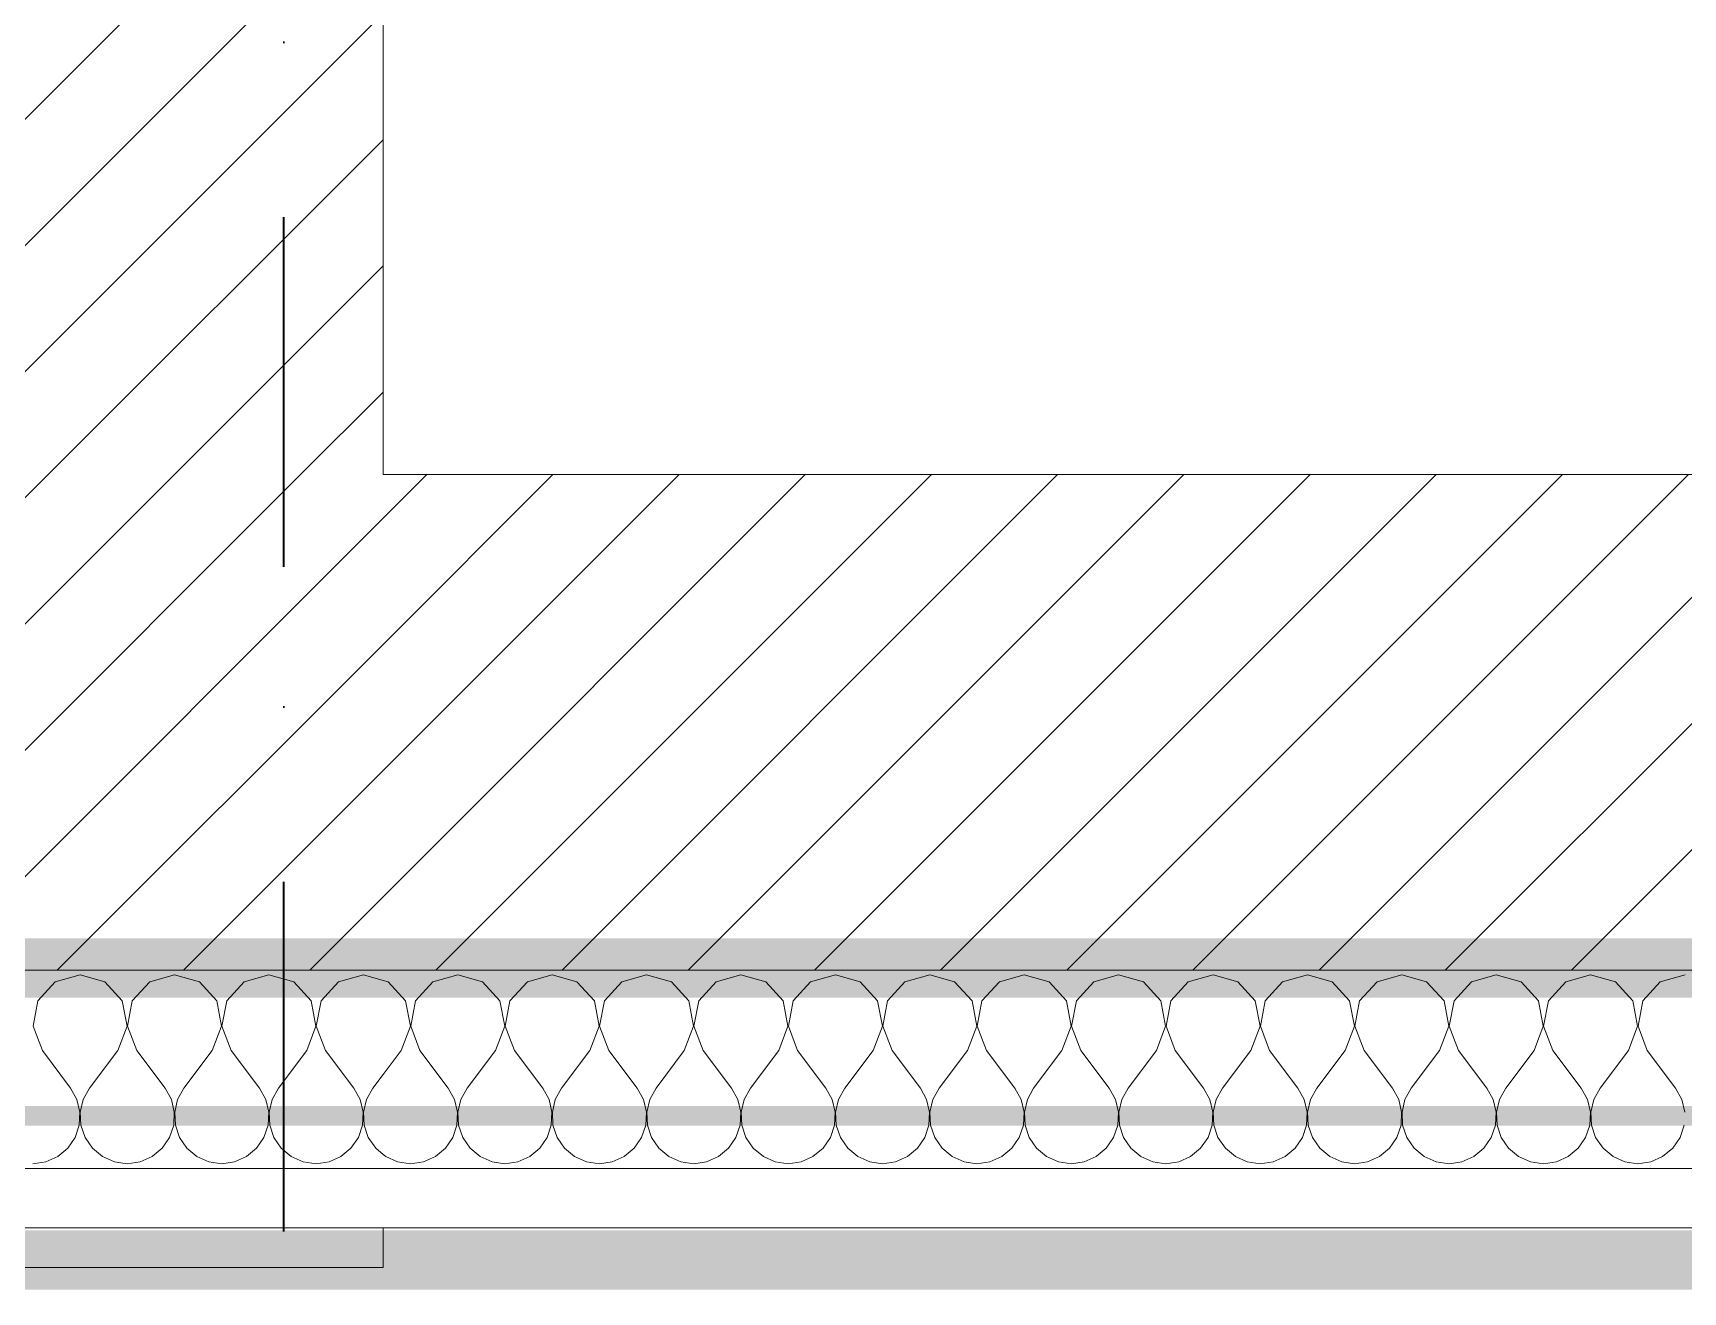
# Model space of a CAD drawing. Header units: millimetres. Extents: x 1322820 to 1391563, y 1051909 to 1098256.
# Drawn here: x 1356902 to 1357734, y 1078568 to 1079203 of the extents above; entities that cross this region are included whole.
import ezdxf
from ezdxf.enums import TextEntityAlignment as Align

# ---------------------------------------------------------------- set-up
doc = ezdxf.new("R2010")
doc.units = ezdxf.units.MM
doc.header["$MEASUREMENT"] = 0
doc.linetypes.add('Dot & Dashed', pattern=[335.138881, 176.388884, -88.194442, 0, -70.555556])
doc.linetypes.add('DUBLU_INTRERUPT', pattern=[1.093612, 0.529167, -0.211667, 0.141111, -0.211667])
doc.layers.get('0').update_dxf_attribs({"true_color": 0x787878})
for name, color, linetype, true_color in [('arhitectura - decoratii fatada', 7, 'Continuous', 0x787878), ('New_arhitectura - axe', 7, 'Continuous', 0x787878), ('New_rezistenta - pereti de rezistenta', 7, 'Continuous', 0x787878)]:
    doc.layers.add(name, color=color, linetype=linetype, true_color=true_color)
for name, color, linetype, lineweight, true_color in [('arhitectura - decoratii fatada_Pen_No__101', 7, 'Continuous', 13, 0x787878), ('New_arhitectura - axe_Pen_No__201', 7, 'Continuous', 35, 0x787878), ('New_rezistenta - pereti de rezistenta_Pen_No__1', 7, 'Continuous', 13, 0x787878), ('New_rezistenta - pereti de rezistenta_Pen_No__21', 7, 'Continuous', 20, 0x787878)]:
    doc.layers.add(name, color=color, linetype=linetype, lineweight=lineweight, true_color=true_color)
doc.layers.add('Circuit echipo', color=7, linetype='Continuous')
doc.layers.add('circuite prize vitali', color=1, linetype='Continuous')
doc.styles.add('GENERATED_STYLE_1', font='arialbd.ttf')
pattern_1 = [(45, (1356235.236, 1078942.57), (-31.8198, 31.8198), [])]

# ---------------------------------------------------------------- blocks, each defined once
blk = doc.blocks.new('*X35', base_point=(1356235.24, 1078942.57))
at = {"layer": 'New_rezistenta - pereti de rezistenta_Pen_No__1', "color": 7, "linetype": 'Continuous', "lineweight": 13}
for p, q in [((1356913.19, 1078724.66), (1356904.42, 1078715.06)), ((1356925.71, 1078728.22), (1356913.19, 1078724.66)), ((1356938.23, 1078724.66), (1356925.71, 1078728.22)), ((1356947.01, 1078715.06), (1356938.23, 1078724.66)), ((1356960.81, 1078724.66), (1356952.04, 1078715.06)), ((1356973.33, 1078728.22), (1356960.81, 1078724.66)), ((1356985.85, 1078724.66), (1356973.33, 1078728.22)), ((1356994.63, 1078715.06), (1356985.85, 1078724.66)), ((1357008.43, 1078724.66), (1356999.65, 1078715.06)), ((1357020.95, 1078728.22), (1357008.43, 1078724.66)), ((1357033.47, 1078724.66), (1357020.95, 1078728.22)), ((1357042.25, 1078715.06), (1357033.47, 1078724.66)), ((1357056.05, 1078724.66), (1357047.27, 1078715.06)), ((1357068.57, 1078728.22), (1357056.05, 1078724.66)), ((1357078.54, 1078725.39), (1357068.57, 1078728.22)), ((1356904.42, 1078715.06), (1356902, 1078702.27)), ((1356949.43, 1078702.27), (1356947.01, 1078715.06)), ((1356952.04, 1078715.06), (1356949.62, 1078702.27)), ((1356997.04, 1078702.27), (1356994.63, 1078715.06)), ((1356999.65, 1078715.06), (1356997.24, 1078702.27)), ((1357044.66, 1078702.27), (1357042.25, 1078715.06)), ((1357047.27, 1078715.06), (1357044.86, 1078702.27)), ((1356902, 1078702.27), (1356906.66, 1078690.12)), ((1356944.76, 1078690.12), (1356949.43, 1078702.27)), ((1356949.62, 1078702.27), (1356954.28, 1078690.12)), ((1356992.38, 1078690.12), (1356997.04, 1078702.27)), ((1356997.24, 1078702.27), (1357001.9, 1078690.12)), ((1357040, 1078690.12), (1357044.66, 1078702.27)), ((1357044.86, 1078702.27), (1357049.52, 1078690.12)), ((1356906.66, 1078690.12), (1356920.95, 1078671.08)), ((1356944.76, 1078690.12), (1356930.47, 1078671.08)), ((1356954.28, 1078690.12), (1356968.57, 1078671.08)), ((1356992.38, 1078690.12), (1356978.09, 1078671.08)), ((1357001.9, 1078690.12), (1357016.19, 1078671.08)), ((1357040, 1078690.12), (1357025.71, 1078671.08)), ((1357049.52, 1078690.12), (1357063.81, 1078671.08)), ((1357078.54, 1078678.02), (1357073.33, 1078671.08)), ((1356924.13, 1078665.33), (1356920.95, 1078671.08)), ((1356925.62, 1078658.93), (1356924.13, 1078665.33)), ((1356927.3, 1078665.33), (1356925.81, 1078658.93)), ((1356930.47, 1078671.08), (1356927.3, 1078665.33)), ((1356971.75, 1078665.33), (1356968.57, 1078671.08)), ((1356973.23, 1078658.93), (1356971.75, 1078665.33)), ((1356974.91, 1078665.33), (1356973.43, 1078658.93)), ((1356978.09, 1078671.08), (1356974.91, 1078665.33)), ((1357019.37, 1078665.33), (1357016.19, 1078671.08)), ((1357020.85, 1078658.93), (1357019.37, 1078665.33)), ((1357022.53, 1078665.33), (1357021.05, 1078658.93)), ((1357025.71, 1078671.08), (1357022.53, 1078665.33)), ((1357066.99, 1078665.33), (1357063.81, 1078671.08)), ((1357068.47, 1078658.93), (1357066.99, 1078665.33)), ((1357070.15, 1078665.33), (1357068.67, 1078658.93)), ((1357073.33, 1078671.08), (1357070.15, 1078665.33)), ((1356925.3, 1078652.37), (1356925.62, 1078658.93)), ((1356925.81, 1078658.93), (1356926.13, 1078652.37)), ((1356972.92, 1078652.37), (1356973.23, 1078658.93)), ((1356973.43, 1078658.93), (1356973.75, 1078652.37)), ((1357020.54, 1078652.37), (1357020.85, 1078658.93)), ((1357021.05, 1078658.93), (1357021.36, 1078652.37)), ((1357068.15, 1078652.37), (1357068.47, 1078658.93)), ((1357068.67, 1078658.93), (1357068.98, 1078652.37)), ((1356923.2, 1078646.14), (1356925.3, 1078652.37)), ((1356926.13, 1078652.37), (1356928.23, 1078646.14)), ((1356970.82, 1078646.14), (1356972.92, 1078652.37)), ((1356973.75, 1078652.37), (1356975.84, 1078646.14)), ((1357018.44, 1078646.14), (1357020.54, 1078652.37)), ((1357021.36, 1078652.37), (1357023.46, 1078646.14)), ((1357066.06, 1078646.14), (1357068.15, 1078652.37)), ((1357068.98, 1078652.37), (1357071.08, 1078646.14)), ((1356914.42, 1078636.54), (1356919.48, 1078640.73)), ((1356919.48, 1078640.73), (1356923.2, 1078646.14)), ((1356928.23, 1078646.14), (1356931.95, 1078640.73)), ((1356931.95, 1078640.73), (1356937, 1078636.54)), ((1356962.04, 1078636.54), (1356967.1, 1078640.73)), ((1356967.1, 1078640.73), (1356970.82, 1078646.14)), ((1356975.84, 1078646.14), (1356979.57, 1078640.73)), ((1356979.57, 1078640.73), (1356984.62, 1078636.54)), ((1357009.66, 1078636.54), (1357014.72, 1078640.73)), ((1357014.72, 1078640.73), (1357018.44, 1078646.14)), ((1357023.46, 1078646.14), (1357027.18, 1078640.73)), ((1357027.18, 1078640.73), (1357032.24, 1078636.54)), ((1357057.28, 1078636.54), (1357062.34, 1078640.73)), ((1357062.34, 1078640.73), (1357066.06, 1078646.14)), ((1357071.08, 1078646.14), (1357074.8, 1078640.73)), ((1357074.8, 1078640.73), (1357078.54, 1078637.63)), ((1356901.9, 1078632.98), (1356908.41, 1078633.89)), ((1356908.41, 1078633.89), (1356914.42, 1078636.54)), ((1356937, 1078636.54), (1356943.02, 1078633.89)), ((1356943.02, 1078633.89), (1356949.52, 1078632.98)), ((1356949.52, 1078632.98), (1356956.03, 1078633.89)), ((1356956.03, 1078633.89), (1356962.04, 1078636.54)), ((1356984.62, 1078636.54), (1356990.63, 1078633.89)), ((1356990.63, 1078633.89), (1356997.14, 1078632.98)), ((1356997.14, 1078632.98), (1357003.65, 1078633.89)), ((1357003.65, 1078633.89), (1357009.66, 1078636.54)), ((1357032.24, 1078636.54), (1357038.25, 1078633.89)), ((1357038.25, 1078633.89), (1357044.76, 1078632.98)), ((1357044.76, 1078632.98), (1357051.27, 1078633.89)), ((1357051.27, 1078633.89), (1357057.28, 1078636.54))]:
    blk.add_line(p, q, dxfattribs=at)
blk = doc.blocks.new('Wall_11_1', base_point=(1356178.54, 1078980.6))
at = {"layer": 'New_rezistenta - pereti de rezistenta', "linetype": 'Continuous', "lineweight": 0, "true_color": 0x000000}
h = blk.add_hatch(dxfattribs=at)
h.set_pattern_fill('BETON_ARMAT_0001', color=18, style=0, pattern_type=2)
h.set_pattern_definition(pattern_1)
h.paths.add_polyline_path([(1356178.54, 1078730.6), (1357078.54, 1078730.6), (1357078.54, 1078980.6), (1356678.54, 1078980.6), (1356678.54, 1078970.6), (1356178.54, 1078970.6)])
at = {"layer": 'New_rezistenta - pereti de rezistenta_Pen_No__21', "color": 7, "linetype": 'Continuous', "lineweight": 20}
for p, q in [((1356178.54, 1078730.6), (1357078.54, 1078730.6)), ((1356178.54, 1078630.6), (1357078.54, 1078630.6))]:
    blk.add_line(p, q, dxfattribs=at)
at = {"layer": 'New_rezistenta - pereti de rezistenta_Pen_No__21', "color": 7, "linetype": 'Continuous', "lineweight": 20, "flags": 128}
blk.add_lwpolyline([(1356178.54, 1078600.6), (1357078.54, 1078600.6)], dxfattribs=at)
at = {"layer": 'New_rezistenta - pereti de rezistenta', "color": 7, "lineweight": 20}
blk.add_blockref('*X35', (1356235.24, 1078942.57), dxfattribs=at)
blk = doc.blocks.new('Wall_12_1', base_point=(1357078.54, 1089418.73))
at = {"layer": 'New_rezistenta - pereti de rezistenta', "linetype": 'Continuous', "lineweight": 0, "true_color": 0x000000}
h = blk.add_hatch(dxfattribs=at)
h.set_pattern_fill('BETON_ARMAT_0001', color=18, style=0, pattern_type=2)
h.set_pattern_definition(pattern_1)
h.paths.add_polyline_path([(1356828.54, 1078980.6), (1357078.54, 1078980.6), (1357078.54, 1083070.6), (1356828.54, 1083070.6)])
at = {"layer": 'New_rezistenta - pereti de rezistenta_Pen_No__21', "color": 7, "linetype": 'Continuous', "lineweight": 20, "flags": 128}
blk.add_lwpolyline([(1357078.54, 1078980.6), (1357078.54, 1083070.6)], dxfattribs=at)
blk = doc.blocks.new('Wall_172_1', base_point=(1356188.53, 1078580.6))
at = {"layer": 'arhitectura - decoratii fatada_Pen_No__101', "color": 253, "linetype": 'Continuous', "lineweight": 13, "flags": 128}
for points in [[(1357078.54, 1078600.6), (1356188.53, 1078600.6)], [(1357078.54, 1078580.6), (1357078.54, 1078600.6)], [(1356188.53, 1078580.6), (1357078.54, 1078580.6)]]:
    blk.add_lwpolyline(points, dxfattribs=at)
blk = doc.blocks.new('Wall_173_1', base_point=(1356188.53, 1078580.6))
at = {"layer": 'arhitectura - decoratii fatada_Pen_No__101', "color": 253, "linetype": 'Continuous', "lineweight": 13, "flags": 128}
for points in [[(1357078.54, 1078600.6), (1356188.53, 1078600.6)], [(1357078.54, 1078580.6), (1357078.54, 1078600.6)], [(1356188.53, 1078580.6), (1357078.54, 1078580.6)]]:
    blk.add_lwpolyline(points, dxfattribs=at)
blk = doc.blocks.new('Wall_174_1', base_point=(1356188.53, 1078580.6))
at = {"layer": 'arhitectura - decoratii fatada_Pen_No__101', "color": 253, "linetype": 'Continuous', "lineweight": 13, "flags": 128}
for points in [[(1357078.54, 1078600.6), (1356188.53, 1078600.6)], [(1357078.54, 1078580.6), (1357078.54, 1078600.6)], [(1356188.53, 1078580.6), (1357078.54, 1078580.6)]]:
    blk.add_lwpolyline(points, dxfattribs=at)
blk = doc.blocks.new('*X285', base_point=(1356235.24, 1078942.57))
at = {"layer": 'New_rezistenta - pereti de rezistenta_Pen_No__1', "color": 7, "linetype": 'Continuous', "lineweight": 13}
for p, q in [((1357081.09, 1078724.66), (1357078.54, 1078725.39)), ((1357089.87, 1078715.06), (1357081.09, 1078724.66)), ((1357103.67, 1078724.66), (1357094.89, 1078715.06)), ((1357116.19, 1078728.22), (1357103.67, 1078724.66)), ((1357128.71, 1078724.66), (1357116.19, 1078728.22)), ((1357137.48, 1078715.06), (1357128.71, 1078724.66)), ((1357151.29, 1078724.66), (1357142.51, 1078715.06)), ((1357163.81, 1078728.22), (1357151.29, 1078724.66)), ((1357176.32, 1078724.66), (1357163.81, 1078728.22)), ((1357185.1, 1078715.06), (1357176.32, 1078724.66)), ((1357198.91, 1078724.66), (1357190.13, 1078715.06)), ((1357211.43, 1078728.22), (1357198.91, 1078724.66)), ((1357223.94, 1078724.66), (1357211.43, 1078728.22)), ((1357232.72, 1078715.06), (1357223.94, 1078724.66)), ((1357246.53, 1078724.66), (1357237.75, 1078715.06)), ((1357259.05, 1078728.22), (1357246.53, 1078724.66)), ((1357271.56, 1078724.66), (1357259.05, 1078728.22)), ((1357280.34, 1078715.06), (1357271.56, 1078724.66)), ((1357294.15, 1078724.66), (1357285.37, 1078715.06)), ((1357306.66, 1078728.22), (1357294.15, 1078724.66)), ((1357319.18, 1078724.66), (1357306.66, 1078728.22)), ((1357327.96, 1078715.06), (1357319.18, 1078724.66)), ((1357341.77, 1078724.66), (1357332.99, 1078715.06)), ((1357354.28, 1078728.22), (1357341.77, 1078724.66)), ((1357366.8, 1078724.66), (1357354.28, 1078728.22)), ((1357375.58, 1078715.06), (1357366.8, 1078724.66)), ((1357389.39, 1078724.66), (1357380.61, 1078715.06)), ((1357401.9, 1078728.22), (1357389.39, 1078724.66)), ((1357414.42, 1078724.66), (1357401.9, 1078728.22)), ((1357423.2, 1078715.06), (1357414.42, 1078724.66)), ((1357437, 1078724.66), (1357428.23, 1078715.06)), ((1357449.52, 1078728.22), (1357437, 1078724.66)), ((1357462.04, 1078724.66), (1357449.52, 1078728.22)), ((1357470.82, 1078715.06), (1357462.04, 1078724.66)), ((1357484.62, 1078724.66), (1357475.84, 1078715.06)), ((1357497.14, 1078728.22), (1357484.62, 1078724.66)), ((1357509.66, 1078724.66), (1357497.14, 1078728.22)), ((1357518.44, 1078715.06), (1357509.66, 1078724.66)), ((1357532.24, 1078724.66), (1357523.46, 1078715.06)), ((1357544.76, 1078728.22), (1357532.24, 1078724.66)), ((1357557.28, 1078724.66), (1357544.76, 1078728.22)), ((1357566.06, 1078715.06), (1357557.28, 1078724.66)), ((1357579.86, 1078724.66), (1357571.08, 1078715.06)), ((1357592.38, 1078728.22), (1357579.86, 1078724.66)), ((1357604.9, 1078724.66), (1357592.38, 1078728.22)), ((1357613.67, 1078715.06), (1357604.9, 1078724.66)), ((1357627.48, 1078724.66), (1357618.7, 1078715.06)), ((1357640, 1078728.22), (1357627.48, 1078724.66)), ((1357652.52, 1078724.66), (1357640, 1078728.22)), ((1357661.29, 1078715.06), (1357652.52, 1078724.66)), ((1357675.1, 1078724.66), (1357666.32, 1078715.06)), ((1357687.62, 1078728.22), (1357675.1, 1078724.66)), ((1357700.13, 1078724.66), (1357687.62, 1078728.22)), ((1357708.91, 1078715.06), (1357700.13, 1078724.66)), ((1357722.72, 1078724.66), (1357713.94, 1078715.06)), ((1357735.24, 1078728.22), (1357722.72, 1078724.66)), ((1357092.28, 1078702.27), (1357089.87, 1078715.06)), ((1357094.89, 1078715.06), (1357092.48, 1078702.27)), ((1357139.9, 1078702.27), (1357137.48, 1078715.06)), ((1357142.51, 1078715.06), (1357140.09, 1078702.27)), ((1357187.52, 1078702.27), (1357185.1, 1078715.06)), ((1357190.13, 1078715.06), (1357187.71, 1078702.27)), ((1357235.14, 1078702.27), (1357232.72, 1078715.06)), ((1357237.75, 1078715.06), (1357235.33, 1078702.27)), ((1357282.76, 1078702.27), (1357280.34, 1078715.06)), ((1357285.37, 1078715.06), (1357282.95, 1078702.27)), ((1357330.38, 1078702.27), (1357327.96, 1078715.06)), ((1357332.99, 1078715.06), (1357330.57, 1078702.27)), ((1357378, 1078702.27), (1357375.58, 1078715.06)), ((1357380.61, 1078715.06), (1357378.19, 1078702.27)), ((1357425.62, 1078702.27), (1357423.2, 1078715.06)), ((1357428.23, 1078715.06), (1357425.81, 1078702.27)), ((1357473.23, 1078702.27), (1357470.82, 1078715.06)), ((1357475.84, 1078715.06), (1357473.43, 1078702.27)), ((1357520.85, 1078702.27), (1357518.44, 1078715.06)), ((1357523.46, 1078715.06), (1357521.05, 1078702.27)), ((1357568.47, 1078702.27), (1357566.06, 1078715.06)), ((1357571.08, 1078715.06), (1357568.67, 1078702.27)), ((1357616.09, 1078702.27), (1357613.67, 1078715.06)), ((1357618.7, 1078715.06), (1357616.28, 1078702.27)), ((1357663.71, 1078702.27), (1357661.29, 1078715.06)), ((1357666.32, 1078715.06), (1357663.9, 1078702.27)), ((1357711.33, 1078702.27), (1357708.91, 1078715.06)), ((1357713.94, 1078715.06), (1357711.52, 1078702.27)), ((1357087.62, 1078690.12), (1357092.28, 1078702.27)), ((1357092.48, 1078702.27), (1357097.14, 1078690.12)), ((1357135.24, 1078690.12), (1357139.9, 1078702.27)), ((1357140.09, 1078702.27), (1357144.76, 1078690.12)), ((1357182.85, 1078690.12), (1357187.52, 1078702.27)), ((1357187.71, 1078702.27), (1357192.38, 1078690.12)), ((1357230.47, 1078690.12), (1357235.14, 1078702.27)), ((1357235.33, 1078702.27), (1357240, 1078690.12)), ((1357278.09, 1078690.12), (1357282.76, 1078702.27)), ((1357282.95, 1078702.27), (1357287.62, 1078690.12)), ((1357325.71, 1078690.12), (1357330.38, 1078702.27)), ((1357330.57, 1078702.27), (1357335.24, 1078690.12)), ((1357373.33, 1078690.12), (1357378, 1078702.27)), ((1357378.19, 1078702.27), (1357382.85, 1078690.12)), ((1357420.95, 1078690.12), (1357425.62, 1078702.27)), ((1357425.81, 1078702.27), (1357430.47, 1078690.12)), ((1357468.57, 1078690.12), (1357473.23, 1078702.27)), ((1357473.43, 1078702.27), (1357478.09, 1078690.12)), ((1357516.19, 1078690.12), (1357520.85, 1078702.27)), ((1357521.05, 1078702.27), (1357525.71, 1078690.12)), ((1357563.81, 1078690.12), (1357568.47, 1078702.27)), ((1357568.67, 1078702.27), (1357573.33, 1078690.12)), ((1357611.43, 1078690.12), (1357616.09, 1078702.27)), ((1357616.28, 1078702.27), (1357620.95, 1078690.12)), ((1357659.05, 1078690.12), (1357663.71, 1078702.27)), ((1357663.9, 1078702.27), (1357668.57, 1078690.12)), ((1357706.66, 1078690.12), (1357711.33, 1078702.27)), ((1357711.52, 1078702.27), (1357716.19, 1078690.12)), ((1357087.62, 1078690.12), (1357078.54, 1078678.02)), ((1357097.14, 1078690.12), (1357111.43, 1078671.08)), ((1357135.24, 1078690.12), (1357120.95, 1078671.08)), ((1357144.76, 1078690.12), (1357159.05, 1078671.08)), ((1357182.85, 1078690.12), (1357168.57, 1078671.08)), ((1357192.38, 1078690.12), (1357206.66, 1078671.08)), ((1357230.47, 1078690.12), (1357216.19, 1078671.08)), ((1357240, 1078690.12), (1357254.28, 1078671.08)), ((1357278.09, 1078690.12), (1357263.81, 1078671.08)), ((1357287.62, 1078690.12), (1357301.9, 1078671.08)), ((1357325.71, 1078690.12), (1357311.43, 1078671.08)), ((1357335.24, 1078690.12), (1357349.52, 1078671.08)), ((1357373.33, 1078690.12), (1357359.05, 1078671.08)), ((1357382.85, 1078690.12), (1357397.14, 1078671.08)), ((1357420.95, 1078690.12), (1357406.66, 1078671.08)), ((1357430.47, 1078690.12), (1357444.76, 1078671.08)), ((1357468.57, 1078690.12), (1357454.28, 1078671.08)), ((1357478.09, 1078690.12), (1357492.38, 1078671.08)), ((1357516.19, 1078690.12), (1357501.9, 1078671.08)), ((1357525.71, 1078690.12), (1357540, 1078671.08)), ((1357563.81, 1078690.12), (1357549.52, 1078671.08)), ((1357573.33, 1078690.12), (1357587.62, 1078671.08)), ((1357611.43, 1078690.12), (1357597.14, 1078671.08)), ((1357620.95, 1078690.12), (1357635.24, 1078671.08)), ((1357659.05, 1078690.12), (1357644.76, 1078671.08)), ((1357668.57, 1078690.12), (1357682.85, 1078671.08)), ((1357706.66, 1078690.12), (1357692.38, 1078671.08)), ((1357716.19, 1078690.12), (1357730.47, 1078671.08)), ((1357114.61, 1078665.33), (1357111.43, 1078671.08)), ((1357116.09, 1078658.93), (1357114.61, 1078665.33)), ((1357117.77, 1078665.33), (1357116.28, 1078658.93)), ((1357120.95, 1078671.08), (1357117.77, 1078665.33)), ((1357162.22, 1078665.33), (1357159.05, 1078671.08)), ((1357163.71, 1078658.93), (1357162.22, 1078665.33)), ((1357165.39, 1078665.33), (1357163.9, 1078658.93)), ((1357168.57, 1078671.08), (1357165.39, 1078665.33)), ((1357209.84, 1078665.33), (1357206.66, 1078671.08)), ((1357211.33, 1078658.93), (1357209.84, 1078665.33)), ((1357213.01, 1078665.33), (1357211.52, 1078658.93)), ((1357216.19, 1078671.08), (1357213.01, 1078665.33)), ((1357257.46, 1078665.33), (1357254.28, 1078671.08)), ((1357258.95, 1078658.93), (1357257.46, 1078665.33)), ((1357260.63, 1078665.33), (1357259.14, 1078658.93)), ((1357263.81, 1078671.08), (1357260.63, 1078665.33)), ((1357305.08, 1078665.33), (1357301.9, 1078671.08)), ((1357306.57, 1078658.93), (1357305.08, 1078665.33)), ((1357308.25, 1078665.33), (1357306.76, 1078658.93)), ((1357311.43, 1078671.08), (1357308.25, 1078665.33)), ((1357352.7, 1078665.33), (1357349.52, 1078671.08)), ((1357354.19, 1078658.93), (1357352.7, 1078665.33)), ((1357355.87, 1078665.33), (1357354.38, 1078658.93)), ((1357359.05, 1078671.08), (1357355.87, 1078665.33)), ((1357400.32, 1078665.33), (1357397.14, 1078671.08)), ((1357401.81, 1078658.93), (1357400.32, 1078665.33)), ((1357403.49, 1078665.33), (1357402, 1078658.93)), ((1357406.66, 1078671.08), (1357403.49, 1078665.33)), ((1357447.94, 1078665.33), (1357444.76, 1078671.08)), ((1357449.43, 1078658.93), (1357447.94, 1078665.33)), ((1357451.1, 1078665.33), (1357449.62, 1078658.93)), ((1357454.28, 1078671.08), (1357451.1, 1078665.33)), ((1357495.56, 1078665.33), (1357492.38, 1078671.08)), ((1357497.04, 1078658.93), (1357495.56, 1078665.33)), ((1357498.72, 1078665.33), (1357497.24, 1078658.93)), ((1357501.9, 1078671.08), (1357498.72, 1078665.33)), ((1357543.18, 1078665.33), (1357540, 1078671.08)), ((1357544.66, 1078658.93), (1357543.18, 1078665.33)), ((1357546.34, 1078665.33), (1357544.86, 1078658.93)), ((1357549.52, 1078671.08), (1357546.34, 1078665.33)), ((1357590.8, 1078665.33), (1357587.62, 1078671.08)), ((1357592.28, 1078658.93), (1357590.8, 1078665.33)), ((1357593.96, 1078665.33), (1357592.48, 1078658.93)), ((1357597.14, 1078671.08), (1357593.96, 1078665.33)), ((1357638.41, 1078665.33), (1357635.24, 1078671.08)), ((1357639.9, 1078658.93), (1357638.41, 1078665.33)), ((1357641.58, 1078665.33), (1357640.09, 1078658.93)), ((1357644.76, 1078671.08), (1357641.58, 1078665.33)), ((1357686.03, 1078665.33), (1357682.85, 1078671.08)), ((1357687.52, 1078658.93), (1357686.03, 1078665.33)), ((1357689.2, 1078665.33), (1357687.71, 1078658.93)), ((1357692.38, 1078671.08), (1357689.2, 1078665.33)), ((1357733.65, 1078665.33), (1357730.47, 1078671.08)), ((1357735.14, 1078658.93), (1357733.65, 1078665.33)), ((1357115.77, 1078652.37), (1357116.09, 1078658.93)), ((1357116.28, 1078658.93), (1357116.6, 1078652.37)), ((1357163.39, 1078652.37), (1357163.71, 1078658.93)), ((1357163.9, 1078658.93), (1357164.22, 1078652.37)), ((1357211.01, 1078652.37), (1357211.33, 1078658.93)), ((1357211.52, 1078658.93), (1357211.84, 1078652.37)), ((1357258.63, 1078652.37), (1357258.95, 1078658.93)), ((1357259.14, 1078658.93), (1357259.46, 1078652.37)), ((1357306.25, 1078652.37), (1357306.57, 1078658.93)), ((1357306.76, 1078658.93), (1357307.08, 1078652.37)), ((1357353.87, 1078652.37), (1357354.19, 1078658.93)), ((1357354.38, 1078658.93), (1357354.7, 1078652.37)), ((1357401.49, 1078652.37), (1357401.81, 1078658.93)), ((1357402, 1078658.93), (1357402.32, 1078652.37)), ((1357449.11, 1078652.37), (1357449.43, 1078658.93)), ((1357449.62, 1078658.93), (1357449.94, 1078652.37)), ((1357496.73, 1078652.37), (1357497.04, 1078658.93)), ((1357497.24, 1078658.93), (1357497.56, 1078652.37)), ((1357544.35, 1078652.37), (1357544.66, 1078658.93)), ((1357544.86, 1078658.93), (1357545.17, 1078652.37)), ((1357591.96, 1078652.37), (1357592.28, 1078658.93)), ((1357592.48, 1078658.93), (1357592.79, 1078652.37)), ((1357639.58, 1078652.37), (1357639.9, 1078658.93)), ((1357640.09, 1078658.93), (1357640.41, 1078652.37)), ((1357687.2, 1078652.37), (1357687.52, 1078658.93)), ((1357687.71, 1078658.93), (1357688.03, 1078652.37)), ((1357113.67, 1078646.14), (1357115.77, 1078652.37)), ((1357116.6, 1078652.37), (1357118.7, 1078646.14)), ((1357161.29, 1078646.14), (1357163.39, 1078652.37)), ((1357164.22, 1078652.37), (1357166.32, 1078646.14)), ((1357208.91, 1078646.14), (1357211.01, 1078652.37)), ((1357211.84, 1078652.37), (1357213.94, 1078646.14)), ((1357256.53, 1078646.14), (1357258.63, 1078652.37)), ((1357259.46, 1078652.37), (1357261.56, 1078646.14)), ((1357304.15, 1078646.14), (1357306.25, 1078652.37)), ((1357307.08, 1078652.37), (1357309.18, 1078646.14)), ((1357351.77, 1078646.14), (1357353.87, 1078652.37)), ((1357354.7, 1078652.37), (1357356.8, 1078646.14)), ((1357399.39, 1078646.14), (1357401.49, 1078652.37)), ((1357402.32, 1078652.37), (1357404.42, 1078646.14)), ((1357447.01, 1078646.14), (1357449.11, 1078652.37)), ((1357449.94, 1078652.37), (1357452.04, 1078646.14)), ((1357494.63, 1078646.14), (1357496.73, 1078652.37)), ((1357497.56, 1078652.37), (1357499.65, 1078646.14)), ((1357542.25, 1078646.14), (1357544.35, 1078652.37)), ((1357545.17, 1078652.37), (1357547.27, 1078646.14)), ((1357589.87, 1078646.14), (1357591.96, 1078652.37)), ((1357592.79, 1078652.37), (1357594.89, 1078646.14)), ((1357637.48, 1078646.14), (1357639.58, 1078652.37)), ((1357640.41, 1078652.37), (1357642.51, 1078646.14)), ((1357685.1, 1078646.14), (1357687.2, 1078652.37)), ((1357688.03, 1078652.37), (1357690.13, 1078646.14)), ((1357732.72, 1078646.14), (1357734.82, 1078652.37)), ((1357104.9, 1078636.54), (1357109.95, 1078640.73)), ((1357109.95, 1078640.73), (1357113.67, 1078646.14)), ((1357118.7, 1078646.14), (1357122.42, 1078640.73)), ((1357122.42, 1078640.73), (1357127.48, 1078636.54)), ((1357152.52, 1078636.54), (1357157.57, 1078640.73)), ((1357157.57, 1078640.73), (1357161.29, 1078646.14)), ((1357166.32, 1078646.14), (1357170.04, 1078640.73)), ((1357170.04, 1078640.73), (1357175.1, 1078636.54)), ((1357200.13, 1078636.54), (1357205.19, 1078640.73)), ((1357205.19, 1078640.73), (1357208.91, 1078646.14)), ((1357213.94, 1078646.14), (1357217.66, 1078640.73)), ((1357217.66, 1078640.73), (1357222.72, 1078636.54)), ((1357247.75, 1078636.54), (1357252.81, 1078640.73)), ((1357252.81, 1078640.73), (1357256.53, 1078646.14)), ((1357261.56, 1078646.14), (1357265.28, 1078640.73)), ((1357265.28, 1078640.73), (1357270.34, 1078636.54)), ((1357295.37, 1078636.54), (1357300.43, 1078640.73)), ((1357300.43, 1078640.73), (1357304.15, 1078646.14)), ((1357309.18, 1078646.14), (1357312.9, 1078640.73)), ((1357312.9, 1078640.73), (1357317.96, 1078636.54)), ((1357342.99, 1078636.54), (1357348.05, 1078640.73)), ((1357348.05, 1078640.73), (1357351.77, 1078646.14)), ((1357356.8, 1078646.14), (1357360.52, 1078640.73)), ((1357360.52, 1078640.73), (1357365.58, 1078636.54)), ((1357390.61, 1078636.54), (1357395.67, 1078640.73)), ((1357395.67, 1078640.73), (1357399.39, 1078646.14)), ((1357404.42, 1078646.14), (1357408.14, 1078640.73)), ((1357408.14, 1078640.73), (1357413.19, 1078636.54)), ((1357438.23, 1078636.54), (1357443.29, 1078640.73)), ((1357443.29, 1078640.73), (1357447.01, 1078646.14)), ((1357452.04, 1078646.14), (1357455.76, 1078640.73)), ((1357455.76, 1078640.73), (1357460.81, 1078636.54)), ((1357485.85, 1078636.54), (1357490.91, 1078640.73)), ((1357490.91, 1078640.73), (1357494.63, 1078646.14)), ((1357499.65, 1078646.14), (1357503.37, 1078640.73)), ((1357503.37, 1078640.73), (1357508.43, 1078636.54)), ((1357533.47, 1078636.54), (1357538.53, 1078640.73)), ((1357538.53, 1078640.73), (1357542.25, 1078646.14)), ((1357547.27, 1078646.14), (1357550.99, 1078640.73)), ((1357550.99, 1078640.73), (1357556.05, 1078636.54)), ((1357581.09, 1078636.54), (1357586.14, 1078640.73)), ((1357586.14, 1078640.73), (1357589.87, 1078646.14)), ((1357594.89, 1078646.14), (1357598.61, 1078640.73)), ((1357598.61, 1078640.73), (1357603.67, 1078636.54)), ((1357628.71, 1078636.54), (1357633.76, 1078640.73)), ((1357633.76, 1078640.73), (1357637.48, 1078646.14)), ((1357642.51, 1078646.14), (1357646.23, 1078640.73)), ((1357646.23, 1078640.73), (1357651.29, 1078636.54)), ((1357676.32, 1078636.54), (1357681.38, 1078640.73)), ((1357681.38, 1078640.73), (1357685.1, 1078646.14)), ((1357690.13, 1078646.14), (1357693.85, 1078640.73)), ((1357693.85, 1078640.73), (1357698.91, 1078636.54)), ((1357723.94, 1078636.54), (1357729, 1078640.73)), ((1357729, 1078640.73), (1357732.72, 1078646.14)), ((1357078.54, 1078637.63), (1357079.86, 1078636.54)), ((1357079.86, 1078636.54), (1357085.87, 1078633.89)), ((1357085.87, 1078633.89), (1357092.38, 1078632.98)), ((1357092.38, 1078632.98), (1357098.89, 1078633.89)), ((1357098.89, 1078633.89), (1357104.9, 1078636.54)), ((1357127.48, 1078636.54), (1357133.49, 1078633.89)), ((1357133.49, 1078633.89), (1357140, 1078632.98)), ((1357140, 1078632.98), (1357146.5, 1078633.89)), ((1357146.5, 1078633.89), (1357152.52, 1078636.54)), ((1357175.1, 1078636.54), (1357181.11, 1078633.89)), ((1357181.11, 1078633.89), (1357187.62, 1078632.98)), ((1357187.62, 1078632.98), (1357194.12, 1078633.89)), ((1357194.12, 1078633.89), (1357200.13, 1078636.54)), ((1357222.72, 1078636.54), (1357228.73, 1078633.89)), ((1357228.73, 1078633.89), (1357235.24, 1078632.98)), ((1357235.24, 1078632.98), (1357241.74, 1078633.89)), ((1357241.74, 1078633.89), (1357247.75, 1078636.54)), ((1357270.34, 1078636.54), (1357276.35, 1078633.89)), ((1357276.35, 1078633.89), (1357282.85, 1078632.98)), ((1357282.85, 1078632.98), (1357289.36, 1078633.89)), ((1357289.36, 1078633.89), (1357295.37, 1078636.54)), ((1357317.96, 1078636.54), (1357323.97, 1078633.89)), ((1357323.97, 1078633.89), (1357330.47, 1078632.98)), ((1357330.47, 1078632.98), (1357336.98, 1078633.89)), ((1357336.98, 1078633.89), (1357342.99, 1078636.54)), ((1357365.58, 1078636.54), (1357371.59, 1078633.89)), ((1357371.59, 1078633.89), (1357378.09, 1078632.98)), ((1357378.09, 1078632.98), (1357384.6, 1078633.89)), ((1357384.6, 1078633.89), (1357390.61, 1078636.54)), ((1357413.19, 1078636.54), (1357419.21, 1078633.89)), ((1357419.21, 1078633.89), (1357425.71, 1078632.98)), ((1357425.71, 1078632.98), (1357432.22, 1078633.89)), ((1357432.22, 1078633.89), (1357438.23, 1078636.54)), ((1357460.81, 1078636.54), (1357466.82, 1078633.89)), ((1357466.82, 1078633.89), (1357473.33, 1078632.98)), ((1357473.33, 1078632.98), (1357479.84, 1078633.89)), ((1357479.84, 1078633.89), (1357485.85, 1078636.54)), ((1357508.43, 1078636.54), (1357514.44, 1078633.89)), ((1357514.44, 1078633.89), (1357520.95, 1078632.98)), ((1357520.95, 1078632.98), (1357527.46, 1078633.89)), ((1357527.46, 1078633.89), (1357533.47, 1078636.54)), ((1357556.05, 1078636.54), (1357562.06, 1078633.89)), ((1357562.06, 1078633.89), (1357568.57, 1078632.98)), ((1357568.57, 1078632.98), (1357575.08, 1078633.89)), ((1357575.08, 1078633.89), (1357581.09, 1078636.54)), ((1357603.67, 1078636.54), (1357609.68, 1078633.89)), ((1357609.68, 1078633.89), (1357616.19, 1078632.98)), ((1357616.19, 1078632.98), (1357622.69, 1078633.89)), ((1357622.69, 1078633.89), (1357628.71, 1078636.54)), ((1357651.29, 1078636.54), (1357657.3, 1078633.89)), ((1357657.3, 1078633.89), (1357663.81, 1078632.98)), ((1357663.81, 1078632.98), (1357670.31, 1078633.89)), ((1357670.31, 1078633.89), (1357676.32, 1078636.54)), ((1357698.91, 1078636.54), (1357704.92, 1078633.89)), ((1357704.92, 1078633.89), (1357711.43, 1078632.98)), ((1357711.43, 1078632.98), (1357717.93, 1078633.89)), ((1357717.93, 1078633.89), (1357723.94, 1078636.54))]:
    blk.add_line(p, q, dxfattribs=at)
blk = doc.blocks.new('Wall_211_1', base_point=(1357078.54, 1078980.6))
at = {"layer": 'New_rezistenta - pereti de rezistenta', "linetype": 'Continuous', "lineweight": 0, "true_color": 0x000000}
h = blk.add_hatch(dxfattribs=at)
h.set_pattern_fill('BETON_ARMAT_0001', color=18, style=0, pattern_type=2)
h.set_pattern_definition(pattern_1)
h.paths.add_polyline_path([(1358328.54, 1078980.6), (1357078.54, 1078980.6), (1357078.54, 1078730.6), (1358328.54, 1078730.6), (1358328.54, 1078800.6), (1358328.54, 1078850.6)])
at = {"layer": 'New_rezistenta - pereti de rezistenta_Pen_No__21', "color": 7, "linetype": 'Continuous', "lineweight": 20}
for p, q in [((1357078.54, 1078730.6), (1358328.54, 1078730.6)), ((1357078.54, 1078630.6), (1358328.54, 1078630.6))]:
    blk.add_line(p, q, dxfattribs=at)
at = {"layer": 'New_rezistenta - pereti de rezistenta_Pen_No__21', "color": 7, "linetype": 'Continuous', "lineweight": 20, "flags": 128}
for points in [[(1358328.54, 1078980.6), (1357078.54, 1078980.6)], [(1357078.54, 1078600.6), (1358328.54, 1078600.6)]]:
    blk.add_lwpolyline(points, dxfattribs=at)
at = {"layer": 'New_rezistenta - pereti de rezistenta', "color": 7, "lineweight": 20}
blk.add_blockref('*X285', (1356235.24, 1078942.57), dxfattribs=at)
blk = doc.blocks.new('Standard grid marker')
at = {"layer": 'New_arhitectura - axe_Pen_No__201', "linetype": 'Dot & Dashed', "lineweight": 35}
blk.add_line((1000, 0), (43349.95, 0), dxfattribs=at)
at = {"layer": 'New_arhitectura - axe_Pen_No__201', "lineweight": 35, "style": 'GENERATED_STYLE_1'}
for tag, p in [('AC_MarkerText_1_0', (-106.07, 7.14)), ('AC_MarkerText_1_1', (44456.02, 7.14))]:
    blk.add_attdef(tag, text='', height=125, rotation=270, dxfattribs=at).set_placement(p, align=Align.MIDDLE_CENTER)
blk = doc.blocks.new('terasa')
at = {"layer": 'arhitectura - decoratii fatada', "lineweight": 20}
for name in ['Wall_172_1', 'Wall_173_1', 'Wall_174_1']:
    blk.add_blockref(name, (1356188.535, 1078580.6), dxfattribs=at)
at = {"layer": 'New_arhitectura - axe', "linetype": 'Continuous', "lineweight": 13, "zscale": 1000, "rotation": 90}
blk.add_blockref('Standard grid marker', (1357028.539, 1052120.65), dxfattribs=at)
at = {"layer": 'New_rezistenta - pereti de rezistenta', "lineweight": 20}
for name, p in [('Wall_12_1', (1357078.539, 1089418.731)), ('Wall_211_1', (1357078.539, 1078980.6)), ('Wall_11_1', (1356178.539, 1078980.6))]:
    blk.add_blockref(name, p, dxfattribs=at)

msp = doc.modelspace()

# ---------------------------------------------------------------- block references
msp.add_blockref('terasa', (0, 0))

# ---------------------------------------------------------------- next in the draw order: linework, layer by layer
at = {"layer": 'Circuit echipo', "linetype": 'DUBLU_INTRERUPT', "lineweight": 20, "ltscale": 1000, "const_width": 10}
msp.add_lwpolyline([(1332208.41, 1082095.9), (1332208.41, 1080213.79), (1346368.19, 1080213.79), (1346368.19, 1078657.12), (1361539.25, 1078657.12), (1361539.25, 1079924.85), (1361539.25, 1079924.85), (1361539.25, 1079924.85), (1361539.25, 1079924.85)], dxfattribs=at)
at = {"layer": 'Circuit echipo', "linetype": 'Continuous', "flags": 128}
msp.add_lwpolyline([(1356146.49, 1078505.01, 0, 0, 0), (1356146.49, 1078505.01, 0, 0, 0), (1356146.49, 1078505.01, 0, 0, 0), (1357069.47, 1079429.52, 137.7, 0, 0), (1357300.82, 1079660.88, 0, 0, 0)], format="xyseb", dxfattribs=at)
at = {"layer": 'circuite prize vitali', "lineweight": 20, "const_width": 30}
for points in [[(1332275.31, 1082106.11), (1332275.31, 1080272.69), (1346456.58, 1080272.69), (1346456.58, 1078731.65), (1361137.83, 1078731.65), (1361137.83, 1080119.18), (1361214.06, 1080119.18), (1361214.06, 1080119.18), (1361214.06, 1080119.18)], [(1336918.15, 1080119.06), (1336918.15, 1080156.85), (1346301.46, 1080156.85), (1346301.46, 1078584.39), (1361226.81, 1078584.39), (1361226.81, 1079910.58), (1361226.81, 1079910.58), (1361226.81, 1079910.58), (1361226.81, 1079910.58)]]:
    msp.add_lwpolyline(points, dxfattribs=at)
at = {"layer": 'circuite prize vitali', "linetype": 'Continuous', "flags": 128}
msp.add_lwpolyline([(1356138.21, 1078279.93, 0, 0, 0), (1356138.21, 1078279.93, 0, 0, 0), (1356138.21, 1078279.93, 0, 0, 0), (1357061.19, 1079204.44, 137.7, 0, 0), (1357292.54, 1079435.8, 0, 0, 0)], format="xyseb", dxfattribs=at)

doc.saveas('drawing.dxf')
